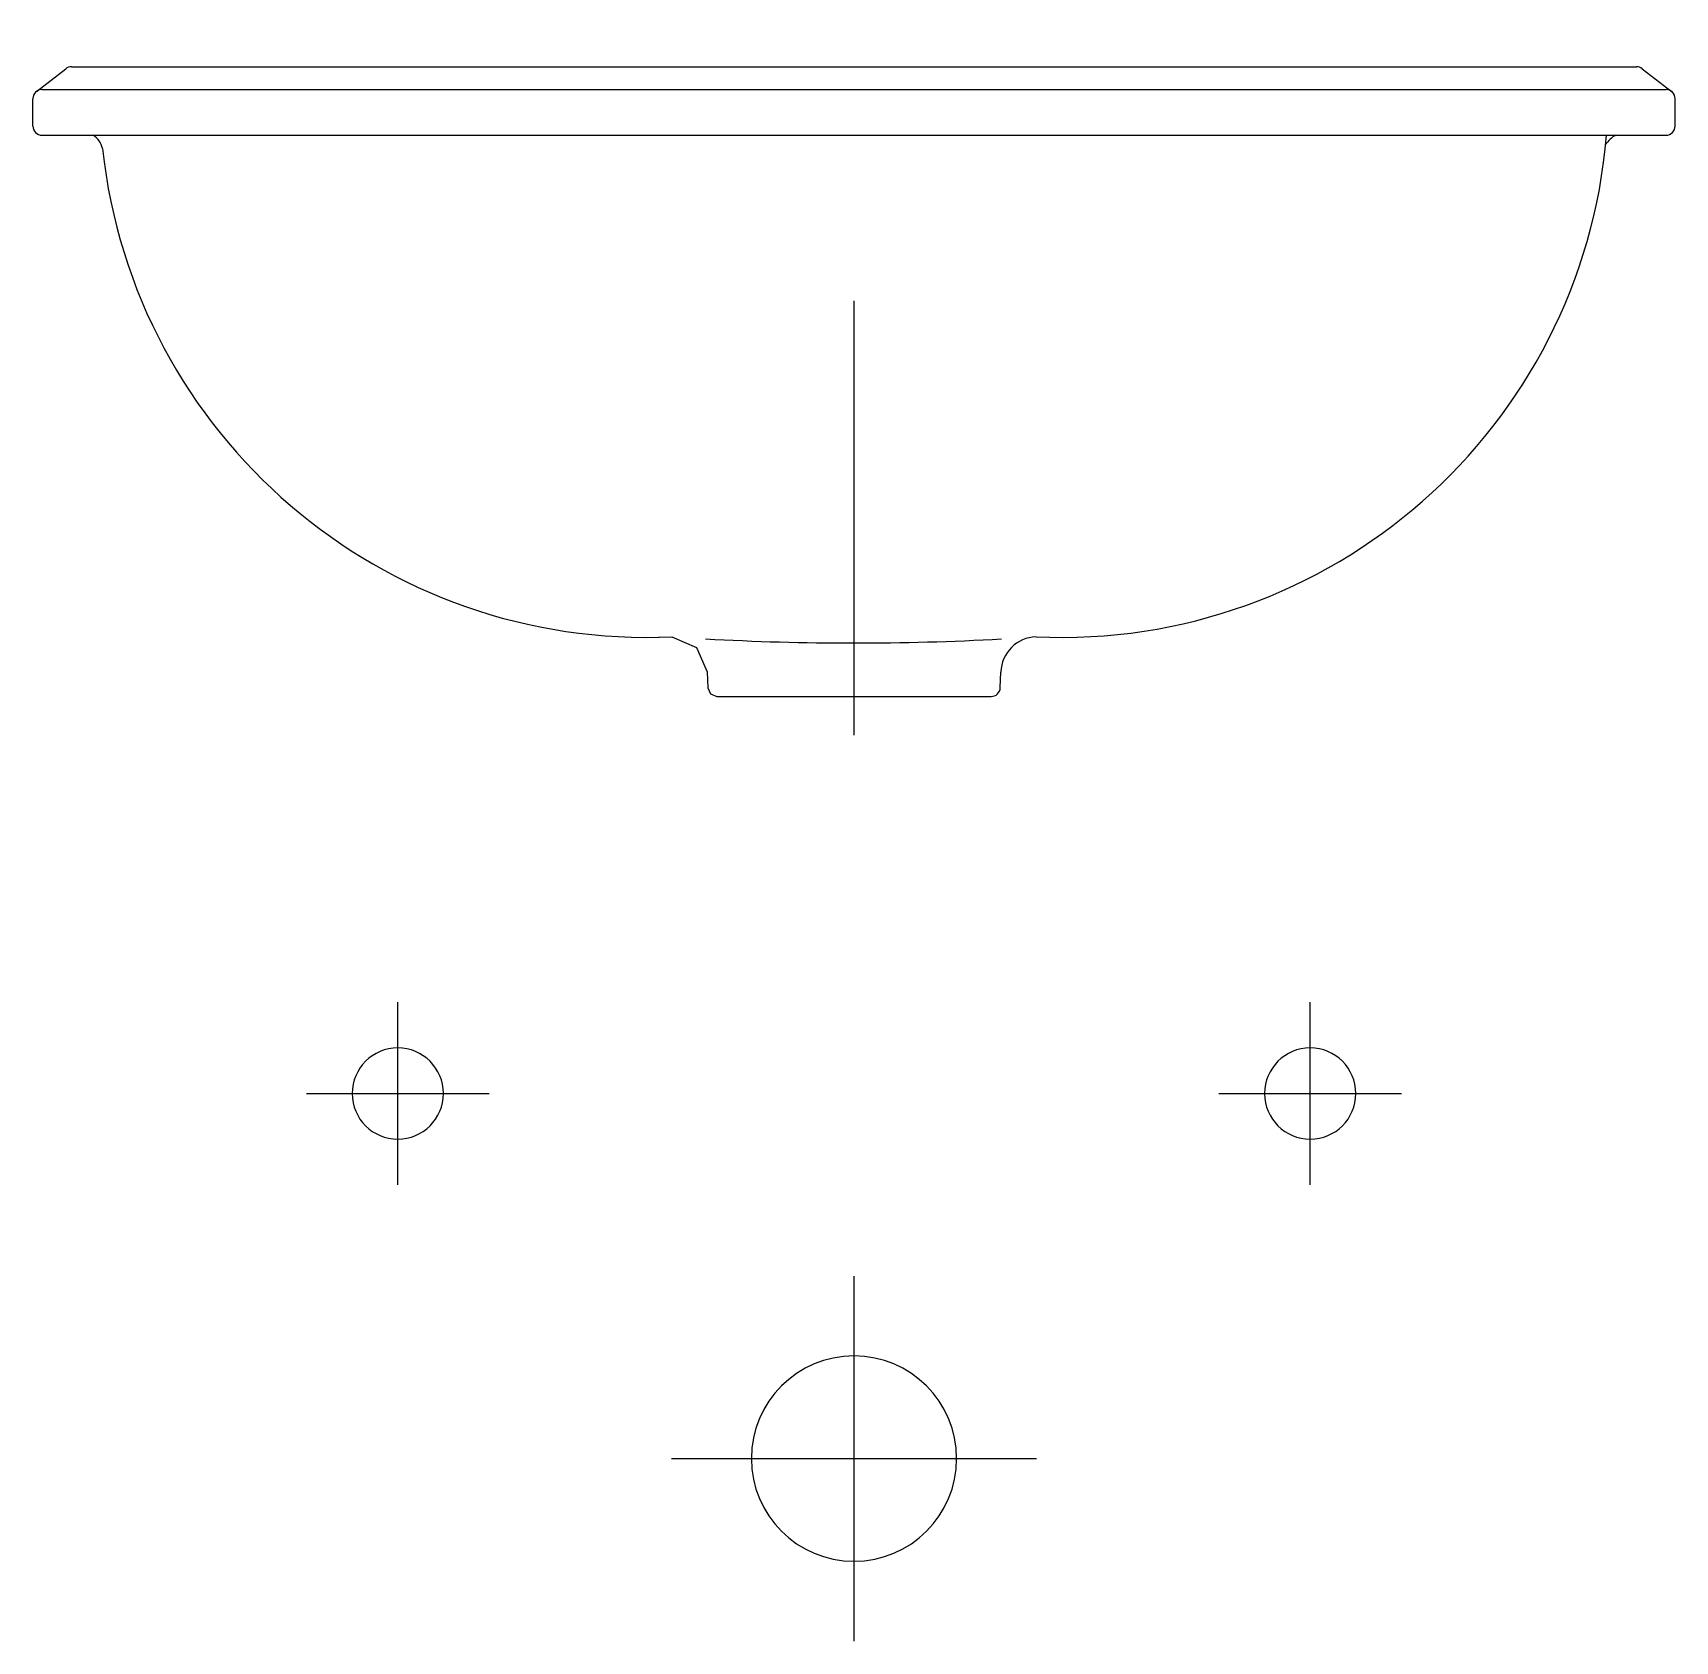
# Model space of a CAD drawing. Extents: x -1031.384 to -1031.006, y 891.495 to 891.865.
import ezdxf

# ---------------------------------------------------------------- set-up
doc = ezdxf.new("R2010")
doc.units = 0
doc.header["$LTSCALE"] = 0.2
doc.header["$MEASUREMENT"] = 0
doc.linetypes.add('AXES', pattern=[0.54, 0.3, -0.08, 0.08, -0.08])
doc.linetypes.add('CONTINU', pattern=[0])
doc.layers.get('0').update_dxf_attribs({"linetype": 'CONTINUOUS'})
doc.layers.add('DECA_EIXOS', color=5, linetype='AXES')

msp = doc.modelspace()

# ---------------------------------------------------------------- linework, layer by layer
at = {"linetype": 'CONTINUOUS'}
for p, q in [((-1031.24277, 891.72583), (-1031.23699, 891.72596)), ((-1031.23699, 891.72596), (-1031.23133, 891.72351)), ((-1031.23133, 891.72351), (-1031.22887, 891.71786)), ((-1031.22887, 891.71786), (-1031.22875, 891.71424)), ((-1031.22875, 891.71424), (-1031.22811, 891.7128)), ((-1031.22811, 891.7128), (-1031.22665, 891.71221)), ((-1031.22665, 891.71221), (-1031.19505, 891.71221))]:
    msp.add_line(p, q, dxfattribs=at)
at = {"linetype": 'CONTINU'}
for points in [[(-1031.38338, 891.8515), (-1031.37662, 891.85675)], [(-1031.37529, 891.85721), (-1031.01482, 891.85721)], [(-1031.01349, 891.85675), (-1031.00654, 891.85134)], [(-1031.38418, 891.84355), (-1031.38418, 891.84985)], [(-1031.38208, 891.85195), (-1031.00802, 891.85195)], [(-1031.00592, 891.84355), (-1031.00592, 891.84985)], [(-1031.38208, 891.84145), (-1031.00802, 891.84145)], [(-1031.22887, 891.71786), (-1031.22875, 891.71424)], [(-1031.16136, 891.71425), (-1031.16123, 891.71781)], [(-1031.22665, 891.71221), (-1031.16346, 891.71221)]]:
    msp.add_lwpolyline(points, dxfattribs=at)
for points in [[(-1031.37529, 891.85721, 0.166498), (-1031.37662, 891.85675)], [(-1031.01349, 891.85675, 0.166516), (-1031.01482, 891.85721)], [(-1031.38208, 891.85195, 0.41421), (-1031.38418, 891.84985)], [(-1031.00592, 891.84985, 0.414213), (-1031.00802, 891.85195)], [(-1031.38418, 891.84355, 0.41423), (-1031.38208, 891.84145)], [(-1031.36813, 891.8384, 0.196268), (-1031.37026, 891.84145, 0.196268)], [(-1031.15312, 891.72596, 0.403543), (-1031.02172, 891.84145, 0.403543)], [(-1031.0196, 891.84145, 0.143169), (-1031.02192, 891.83929, 0.143169)], [(-1031.00802, 891.84145, 0.414216), (-1031.00592, 891.84355)], [(-1031.36813, 891.8384, 0.396306), (-1031.23699, 891.72596)], [(-1031.22924, 891.72548, 0.027692), (-1031.16108, 891.72547)], [(-1031.15312, 891.72596, 0.395813), (-1031.16123, 891.71781)], [(-1031.16346, 891.71221, 0.406536), (-1031.16136, 891.71425)], [(-1031.30013, 891.6313, 1), (-1031.30013, 891.61029)], [(-1031.30013, 891.61029, 1), (-1031.30013, 891.6313)], [(-1031.08998, 891.6313, 1), (-1031.08998, 891.61029)], [(-1031.08998, 891.61029, 1), (-1031.08998, 891.6313)], [(-1031.19505, 891.56038, 1), (-1031.19505, 891.5131)], [(-1031.19505, 891.5131, 1), (-1031.19505, 891.56038)]]:
    msp.add_lwpolyline(points, format="xyb", dxfattribs=at)
at = {"layer": 'DECA_EIXOS'}
for points in [[(-1031.19505, 891.7033), (-1031.19505, 891.86501)], [(-1031.30013, 891.62079), (-1031.30013, 891.64181)], [(-1031.08998, 891.59978), (-1031.08998, 891.64181)], [(-1031.32114, 891.62079), (-1031.27911, 891.62079)], [(-1031.30013, 891.59978), (-1031.30013, 891.62079)], [(-1031.11099, 891.62079), (-1031.06897, 891.62079)], [(-1031.19505, 891.49471), (-1031.19505, 891.57877)], [(-1031.23708, 891.53674), (-1031.15302, 891.53674)]]:
    msp.add_lwpolyline(points, dxfattribs=at)

doc.saveas('drawing.dxf')
